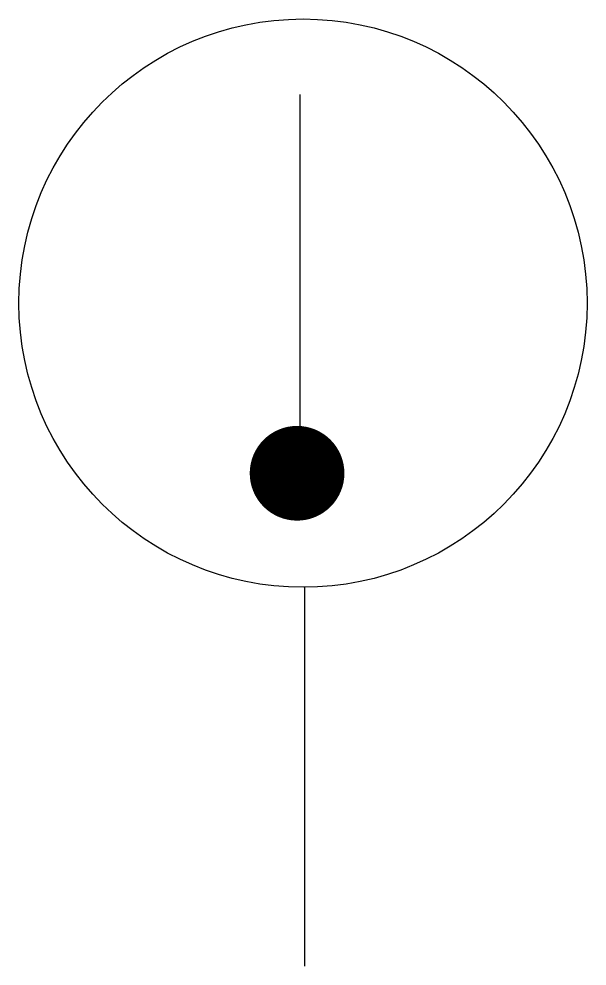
# Model space of a CAD drawing. Extents: x 398 to 405.5, y 171.9 to 184.4.
import ezdxf

# ---------------------------------------------------------------- set-up
doc = ezdxf.new("R2010")
doc.units = 0
doc.header["$LTSCALE"] = 5
doc.header["$MEASUREMENT"] = 0
doc.layers.add('11', color=1, linetype='CONTINUOUS')

# ---------------------------------------------------------------- blocks, each defined once
blk = doc.blocks.new('5234', base_point=(345.201, 81.62))
at = {"layer": '11'}
blk.add_line((345.142, 81.636), (345.142, 86.636), dxfattribs=at)
at = {"layer": '11', "const_width": 0.625}
blk.add_lwpolyline([(344.79, 81.636, 1), (345.415, 81.636, 1)], format="xyb", close=True, dxfattribs=at)

msp = doc.modelspace()

# ---------------------------------------------------------------- linework, layer by layer
at = {"layer": '11'}
msp.add_line((401.784, 176.895), (401.784, 171.895), dxfattribs=at)
msp.add_circle((401.764, 180.643), 3.75, dxfattribs=at)

# ---------------------------------------------------------------- block references
msp.add_blockref('5234', (401.784, 178.382), dxfattribs=at)

doc.saveas('drawing.dxf')
